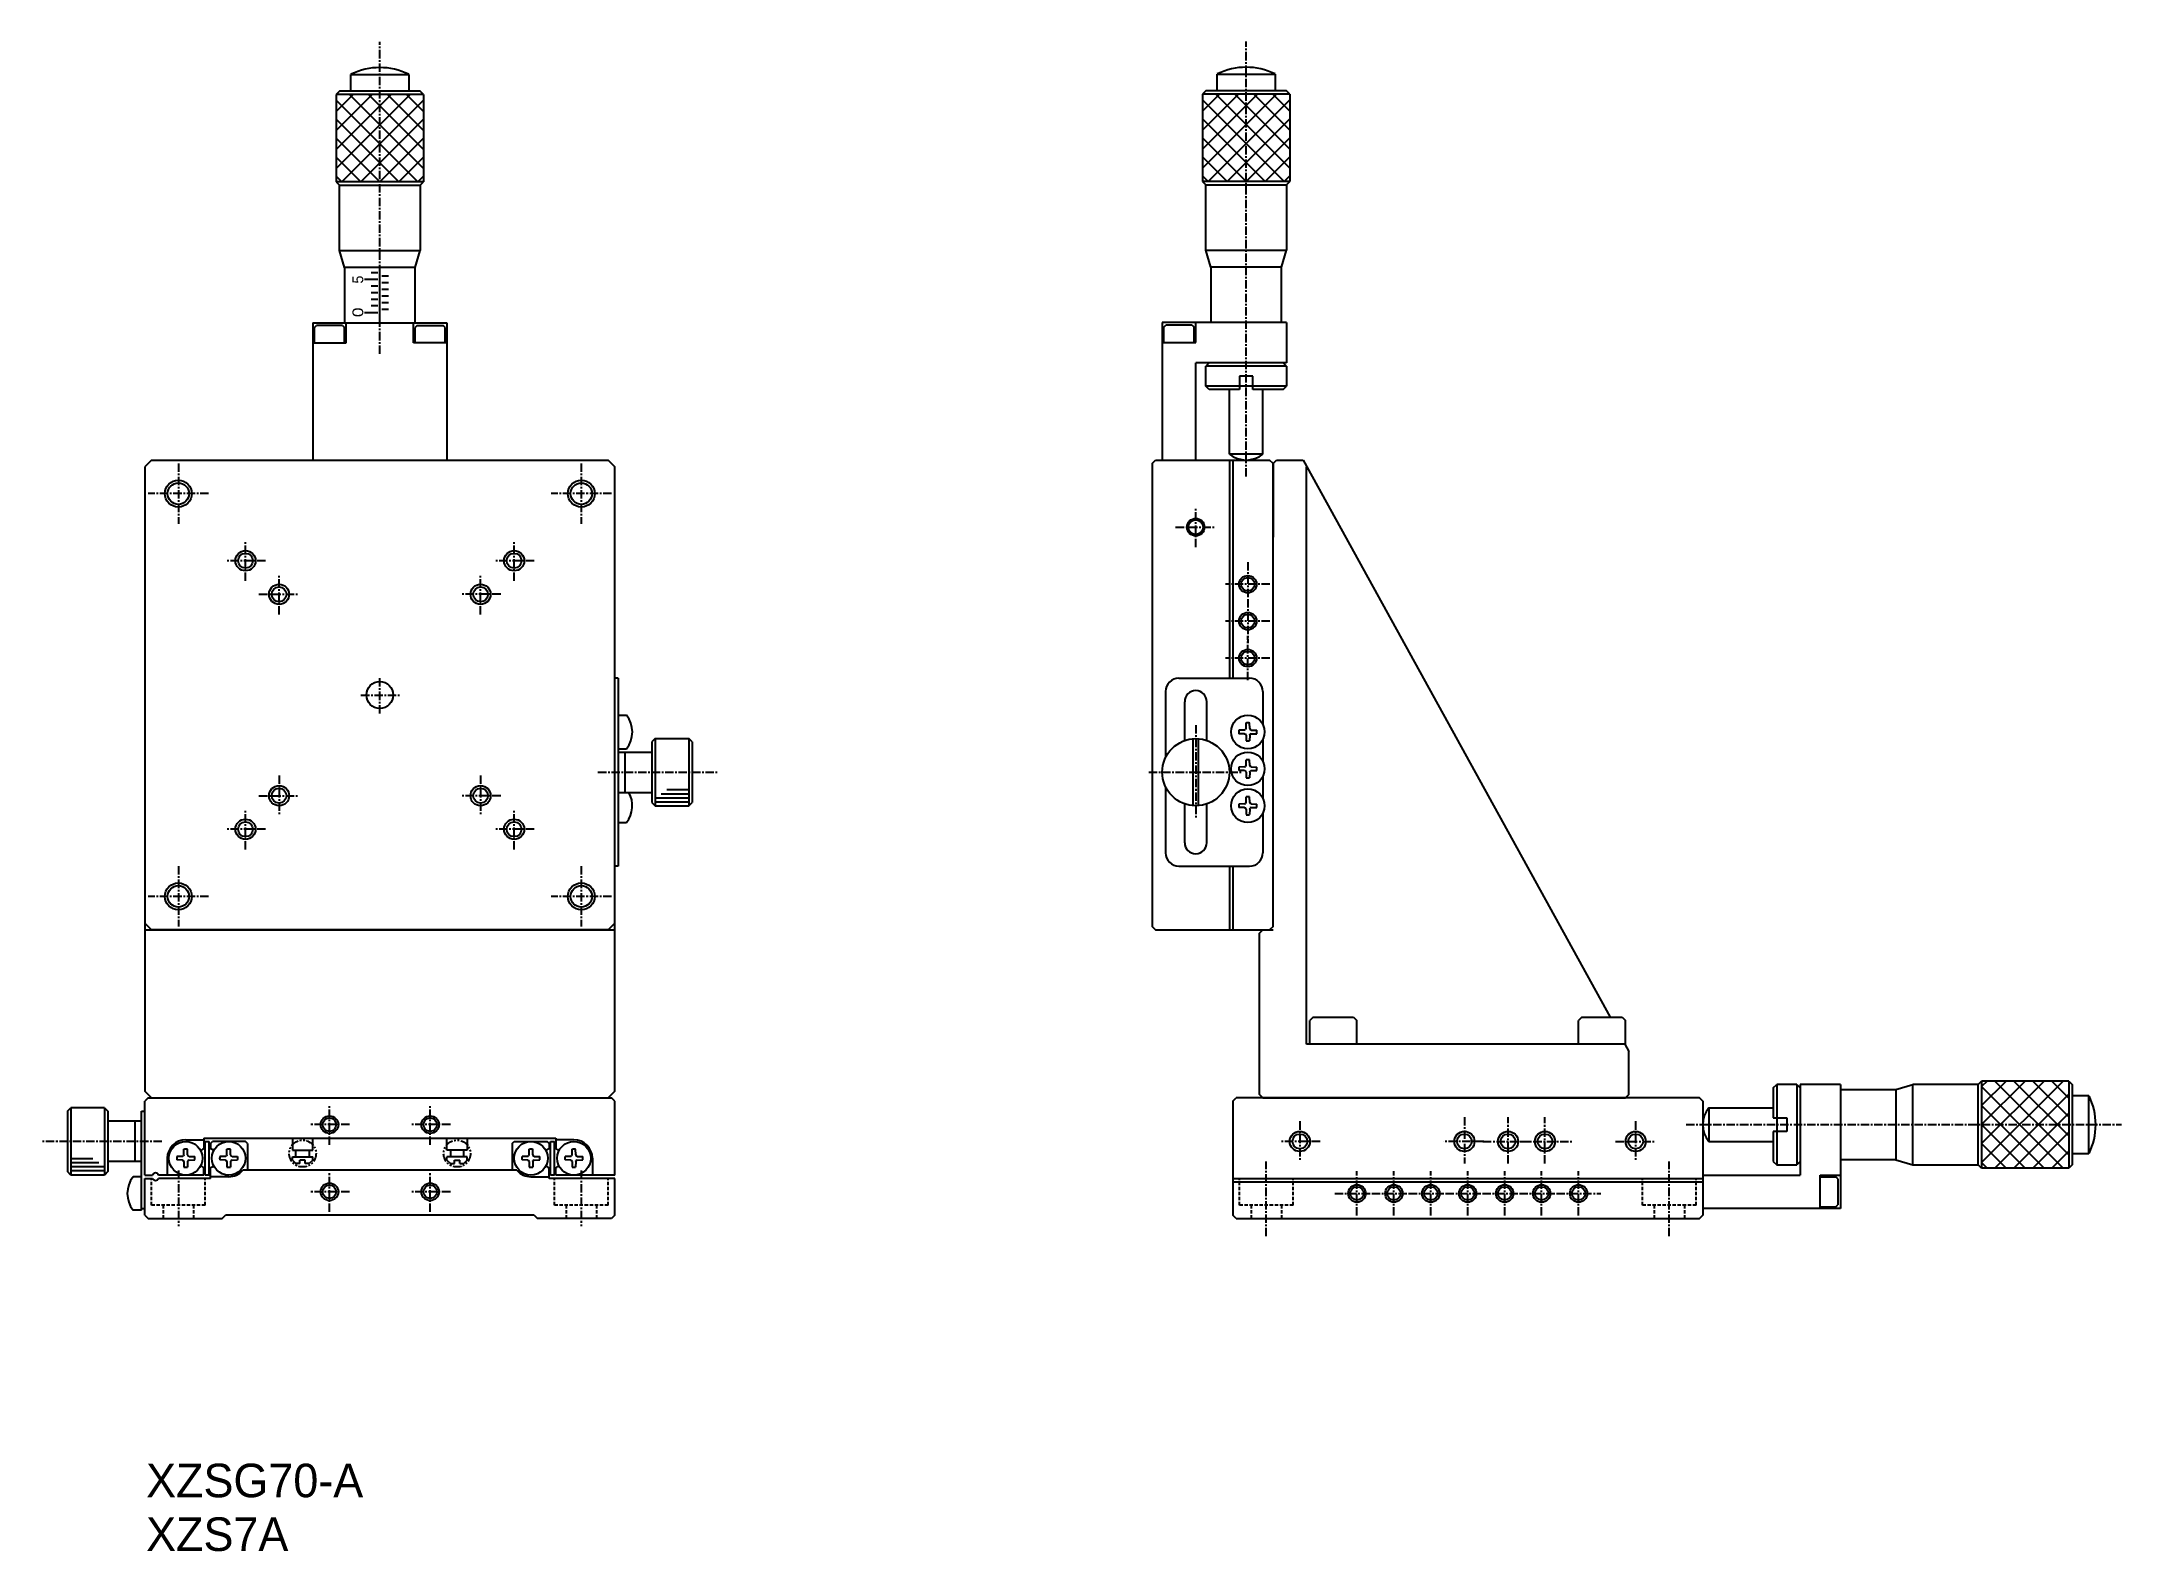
# Model space of a CAD drawing. Extents: x 50 to 360, y 172 to 397.
import ezdxf

# ---------------------------------------------------------------- set-up
doc = ezdxf.new("R2010")
doc.units = 0
for name, pattern in [('CENTER', [2, 1.25, -0.25, 0.25, -0.25]), ('DASHED', [0.75, 0.5, -0.25]), ('PHANTOM', [2.5, 1.25, -0.25, 0.25, -0.25, 0.25, -0.25])]:
    doc.linetypes.add(name, pattern=pattern)
doc.layers.get('0').update_dxf_attribs({"linetype": 'CONTINUOUS'})
doc.layers.add('CENTER', color=1, linetype='CENTER')

msp = doc.modelspace()

# ---------------------------------------------------------------- linework, layer by layer
at = {"color": 7, "linetype": 'CONTINUOUS'}
for p, q in [((96.45, 389.76), (96.45, 392.26)), ((105.05, 392.26), (105.05, 389.76)), ((225.45, 389.81), (225.45, 392.31)), ((234.05, 392.31), (234.05, 389.81)), ((94.75, 389.76), (94.25, 389.26)), ((94.25, 389.26), (94.25, 376.26)), ((106.75, 389.76), (94.75, 389.76)), ((107.25, 389.26), (106.75, 389.76)), ((107.25, 389.26), (107.25, 376.26)), ((223.75, 389.81), (223.25, 389.31)), ((223.25, 389.31), (223.25, 376.31)), ((235.75, 389.81), (223.75, 389.81)), ((236.25, 389.31), (235.75, 389.81)), ((236.25, 389.31), (236.25, 376.31)), ((94.25, 376.26), (94.75, 375.76)), ((94.75, 366.01), (94.75, 375.76)), ((94.75, 375.76), (106.75, 375.76)), ((106.75, 375.76), (107.25, 376.26)), ((106.79, 366.01), (106.79, 375.76)), ((223.25, 376.31), (223.75, 375.81)), ((223.75, 366.06), (223.75, 375.81)), ((223.75, 375.81), (235.75, 375.81)), ((235.75, 375.81), (236.25, 376.31)), ((235.79, 366.06), (235.79, 375.81)), ((94.75, 366.01), (106.75, 366.01)), ((95.5, 363.51), (94.75, 366.01)), ((106, 363.51), (106.75, 366.01)), ((223.75, 366.06), (235.75, 366.06)), ((224.5, 363.56), (223.75, 366.06)), ((235, 363.56), (235.75, 366.06)), ((106, 363.51), (95.5, 363.51)), ((95.5, 363.51), (95.5, 355.26)), ((106, 355.26), (106, 363.51)), ((235, 363.56), (224.5, 363.56)), ((224.5, 363.56), (224.5, 355.31)), ((235, 355.31), (235, 363.56)), ((90.75, 355.26), (110.75, 355.26)), ((90.75, 355.26), (90.75, 334.76)), ((91, 354.56), (91.3, 354.86)), ((91, 352.26), (91, 354.56)), ((95.2, 354.86), (91.3, 354.86)), ((95.2, 354.86), (95.5, 354.56)), ((95.5, 352.26), (95.5, 354.56)), ((95.75, 352.26), (95.75, 355.26)), ((105.75, 352.26), (105.75, 355.26)), ((106.3, 354.86), (106, 354.56)), ((106, 352.26), (106, 354.56)), ((106.3, 354.86), (110.2, 354.86)), ((110.5, 354.56), (110.2, 354.86)), ((110.5, 352.26), (110.5, 354.56)), ((110.75, 355.26), (110.75, 334.76)), ((235.75, 355.31), (217.25, 355.31)), ((217.25, 355.31), (217.25, 334.81)), ((217.5, 354.61), (217.8, 354.91)), ((217.5, 352.31), (217.5, 354.61)), ((221.7, 354.91), (217.8, 354.91)), ((221.7, 354.91), (222, 354.61)), ((222, 352.31), (222, 354.61)), ((222.25, 352.31), (222.25, 355.31)), ((235.75, 355.31), (235.75, 349.31)), ((90.75, 352.26), (95.75, 352.26)), ((110.75, 352.26), (105.75, 352.26)), ((217.25, 352.31), (222.25, 352.31)), ((235.75, 349.31), (222.25, 349.31)), ((222.25, 334.81), (222.25, 349.31)), ((224.25, 349.31), (223.75, 348.81)), ((223.75, 345.81), (223.75, 348.81)), ((230.75, 347.31), (228.75, 347.31)), ((228.75, 347.31), (228.75, 345.31)), ((230.75, 345.31), (230.75, 347.31)), ((235.75, 348.81), (235.25, 349.31)), ((235.75, 348.81), (235.75, 345.81)), ((224.25, 345.31), (223.75, 345.81)), ((228.75, 345.31), (224.25, 345.31)), ((227.25, 335.69), (227.25, 345.31)), ((230.75, 345.81), (228.75, 345.81)), ((235.25, 345.31), (230.75, 345.31)), ((232.25, 335.69), (232.25, 345.31)), ((235.25, 345.31), (235.75, 345.81)), ((66.75, 334.81), (65.75, 333.81)), ((66.75, 334.81), (65.75, 333.81)), ((66.75, 334.81), (134.75, 334.81)), ((66.75, 334.81), (134.75, 334.81)), ((135.75, 333.81), (134.75, 334.81)), ((134.75, 334.81), (135.75, 333.81)), ((215.75, 334.31), (216.25, 334.81)), ((216.25, 334.81), (233.25, 334.81)), ((227.25, 334.81), (227.25, 302.31)), ((227.75, 334.81), (227.75, 302.31)), ((233.75, 334.31), (233.25, 334.81)), ((233.75, 334.31), (233.25, 334.81)), ((233.75, 334.31), (234.25, 334.81)), ((234.25, 334.81), (238.25, 334.81)), ((238.25, 334.81), (283.95, 251.81)), ((65.75, 333.81), (65.75, 240.81)), ((65.75, 333.81), (65.75, 265.81)), ((135.75, 240.81), (135.75, 333.81)), ((215.75, 334.31), (215.75, 265.31)), ((233.75, 334.31), (233.75, 323.31)), ((233.75, 265.31), (233.75, 334.31)), ((238.75, 247.81), (238.75, 333.73)), ((136.25, 302.31), (135.75, 302.31)), ((136.25, 302.31), (136.25, 274.31)), ((219.75, 302.31), (230.25, 302.31)), ((217.75, 300.31), (217.75, 290.49)), ((220.6, 293.1), (220.6, 298.81)), ((223.9, 292.96), (223.9, 298.81)), ((232.25, 300.31), (232.25, 295.4)), ((136.25, 296.81), (137.48, 296.81)), ((229.52, 294.59), (228.68, 294.57)), ((229.52, 294.59), (229.66, 294.65)), ((229.73, 294.81), (229.66, 294.65)), ((229.73, 294.81), (229.74, 295.64)), ((230.28, 294.81), (230.26, 295.64)), ((230.28, 294.81), (230.35, 294.65)), ((230.49, 294.59), (230.35, 294.65)), ((230.49, 294.59), (231.33, 294.57)), ((136.25, 291.81), (137.48, 291.81)), ((136.25, 291.31), (141.25, 291.31)), ((137.25, 291.31), (137.25, 285.31)), ((141.75, 293.31), (141.25, 292.81)), ((141.25, 292.81), (141.25, 283.81)), ((141.75, 293.31), (146.75, 293.31)), ((147.25, 292.81), (146.75, 293.31)), ((147.25, 292.81), (147.25, 283.81)), ((221.85, 283.33), (221.85, 293.3)), ((222.65, 283.33), (222.65, 293.3)), ((229.52, 294.04), (228.68, 294.05)), ((229.52, 294.04), (229.66, 293.98)), ((229.73, 293.81), (229.66, 293.98)), ((229.73, 293.81), (229.74, 292.99)), ((230.28, 293.81), (230.26, 292.99)), ((230.28, 293.81), (230.35, 293.98)), ((230.49, 294.04), (230.35, 293.98)), ((230.49, 294.04), (231.33, 294.05)), ((232.25, 293.22), (232.25, 289.9)), ((229.52, 289.09), (228.68, 289.07)), ((229.52, 288.54), (228.68, 288.55)), ((229.52, 289.09), (229.66, 289.15)), ((229.52, 288.54), (229.66, 288.48)), ((229.73, 289.31), (229.66, 289.15)), ((229.73, 288.31), (229.66, 288.48)), ((229.73, 289.31), (229.74, 290.14)), ((229.73, 288.31), (229.74, 287.49)), ((230.28, 289.31), (230.26, 290.14)), ((230.28, 288.31), (230.26, 287.49)), ((230.28, 289.31), (230.35, 289.15)), ((230.28, 288.31), (230.35, 288.48)), ((230.49, 289.09), (230.35, 289.15)), ((230.49, 288.54), (230.35, 288.48)), ((230.49, 289.09), (231.33, 289.07)), ((230.49, 288.54), (231.33, 288.55)), ((136.25, 285.31), (141.25, 285.31)), ((217.75, 286.13), (217.75, 276.31)), ((232.25, 287.72), (232.25, 284.4)), ((141.25, 283.81), (141.75, 283.31)), ((141.75, 283.31), (146.75, 283.31)), ((146.75, 283.31), (147.25, 283.81)), ((220.6, 277.81), (220.6, 283.53)), ((223.9, 277.81), (223.9, 283.67)), ((229.52, 283.59), (228.68, 283.57)), ((229.52, 283.04), (228.68, 283.05)), ((229.52, 283.59), (229.66, 283.65)), ((229.52, 283.04), (229.66, 282.98)), ((229.73, 283.81), (229.66, 283.65)), ((229.73, 282.81), (229.66, 282.98)), ((229.73, 283.81), (229.74, 284.64)), ((229.73, 282.81), (229.74, 281.99)), ((230.28, 283.81), (230.26, 284.64)), ((230.28, 282.81), (230.26, 281.99)), ((230.28, 283.81), (230.35, 283.65)), ((230.28, 282.81), (230.35, 282.98)), ((230.49, 283.59), (230.35, 283.65)), ((230.49, 283.04), (230.35, 282.98)), ((230.49, 283.59), (231.33, 283.57)), ((230.49, 283.04), (231.33, 283.05)), ((232.25, 282.22), (232.25, 276.31)), ((136.25, 280.81), (137.48, 280.81)), ((136.25, 274.31), (135.75, 274.31)), ((219.75, 274.31), (230.25, 274.31)), ((227.25, 274.31), (227.25, 264.81)), ((227.75, 274.31), (227.75, 264.81)), ((65.75, 265.81), (66.75, 264.81)), ((65.75, 264.81), (135.75, 264.81)), ((134.75, 264.81), (66.75, 264.81)), ((134.75, 264.81), (135.75, 265.81)), ((215.75, 265.31), (216.25, 264.81)), ((216.25, 264.81), (215.75, 265.31)), ((216.25, 264.81), (233.25, 264.81)), ((216.25, 264.81), (233.25, 264.81)), ((231.75, 264.31), (232.25, 264.81)), ((231.75, 240.31), (231.75, 264.31)), ((232.25, 264.81), (233.75, 264.81)), ((233.75, 265.31), (233.25, 264.81)), ((233.75, 265.31), (233.25, 264.81)), ((239.75, 251.81), (239.25, 251.31)), ((239.25, 247.81), (239.25, 251.31)), ((239.75, 251.81), (245.75, 251.81)), ((245.75, 251.81), (246.25, 251.31)), ((246.25, 247.81), (246.25, 251.31)), ((279.75, 251.81), (279.25, 251.31)), ((279.25, 247.81), (279.25, 251.31)), ((279.75, 251.81), (285.75, 251.81)), ((285.75, 251.81), (286.25, 251.31)), ((286.25, 247.81), (286.25, 251.31)), ((286.25, 247.81), (238.75, 247.81)), ((286.15, 247.81), (286.75, 246.73)), ((286.75, 240.31), (286.75, 246.73)), ((308.25, 241.31), (308.75, 241.81)), ((308.75, 241.81), (308.75, 236.81)), ((311.75, 241.81), (308.75, 241.81)), ((311.75, 241.81), (311.75, 229.81)), ((311.75, 241.81), (312.25, 241.31)), ((312.25, 241.81), (312.25, 228.31)), ((318.25, 241.81), (312.25, 241.81)), ((318.25, 241.81), (318.25, 223.31)), ((326.5, 241.06), (329, 241.81)), ((329, 241.85), (338.75, 241.85)), ((329, 229.81), (329, 241.81)), ((338.75, 241.81), (339.25, 242.31)), ((338.75, 229.81), (338.75, 241.81)), ((339.25, 242.31), (339.25, 229.31)), ((352.25, 242.31), (339.25, 242.31)), ((352.25, 242.31), (352.25, 229.31)), ((352.25, 242.31), (352.75, 241.81)), ((352.75, 241.81), (352.75, 229.81)), ((66.75, 239.81), (65.75, 240.81)), ((66.25, 239.81), (65.75, 239.31)), ((65.75, 228.31), (65.75, 239.31)), ((66.25, 239.81), (135.25, 239.81)), ((66.75, 239.81), (134.75, 239.81)), ((135.75, 240.81), (134.75, 239.81)), ((135.75, 239.31), (135.25, 239.81)), ((135.75, 228.31), (135.75, 239.31)), ((227.75, 239.31), (228.25, 239.81)), ((227.75, 239.31), (227.75, 222.31)), ((297.25, 239.81), (228.25, 239.81)), ((232.25, 239.81), (231.75, 240.31)), ((232.25, 239.81), (286.25, 239.81)), ((286.75, 240.31), (286.25, 239.81)), ((297.75, 239.31), (297.25, 239.81)), ((297.25, 239.81), (297.75, 239.31)), ((297.75, 239.31), (297.75, 222.31)), ((308.25, 241.31), (308.25, 236.81)), ((318.25, 241.06), (326.5, 241.06)), ((326.5, 241.06), (326.5, 230.56)), ((355.25, 240.11), (352.75, 240.11)), ((355.25, 231.51), (355.25, 240.11)), ((54.25, 237.81), (54.75, 238.31)), ((54.25, 237.81), (54.25, 228.81)), ((54.75, 238.31), (54.75, 228.31)), ((59.75, 238.31), (54.75, 238.31)), ((59.75, 238.31), (59.75, 228.31)), ((59.75, 238.31), (60.25, 237.81)), ((60.25, 237.81), (60.25, 228.81)), ((65.25, 236.31), (60.25, 236.31)), ((64.25, 236.31), (64.25, 230.31)), ((65.25, 237.81), (65.75, 237.81)), ((65.25, 223.06), (65.25, 237.81)), ((90.75, 235.81), (90.75, 235.81)), ((110.75, 235.81), (110.75, 235.81)), ((298.63, 238.31), (298.63, 233.31)), ((298.63, 238.31), (308.25, 238.31)), ((308.25, 236.81), (310.25, 236.81)), ((308.75, 236.81), (308.75, 234.81)), ((310.25, 236.81), (310.25, 234.81)), ((71.85, 233.56), (74.55, 233.56)), ((74.55, 233.81), (100.75, 233.81)), ((74.55, 233.81), (74.55, 232.23)), ((74.75, 233.31), (75.35, 233.31)), ((74.75, 228.31), (74.75, 233.31)), ((75.35, 228.31), (75.35, 233.31)), ((75.55, 233.01), (75.85, 233.31)), ((75.55, 233.01), (75.55, 232.23)), ((80.75, 233.31), (75.85, 233.31)), ((81.05, 233.01), (80.75, 233.31)), ((81.05, 233.01), (81.05, 229.01)), ((87.75, 233.81), (87.75, 232.01)), ((90.75, 232.01), (90.75, 233.81)), ((100.75, 233.81), (126.95, 233.81)), ((110.75, 232.01), (110.75, 233.81)), ((113.75, 233.81), (113.75, 232.01)), ((120.45, 233.01), (120.75, 233.31)), ((120.45, 233.01), (120.45, 229.01)), ((120.75, 233.31), (125.65, 233.31)), ((125.95, 233.01), (125.65, 233.31)), ((125.95, 233.01), (125.95, 232.23)), ((126.15, 233.31), (126.75, 233.31)), ((126.15, 228.31), (126.15, 233.31)), ((126.75, 228.31), (126.75, 233.31)), ((126.95, 233.81), (126.95, 232.23)), ((129.65, 233.56), (126.95, 233.56)), ((298.63, 233.31), (308.25, 233.31)), ((308.25, 234.81), (308.25, 230.31)), ((310.25, 234.81), (308.25, 234.81)), ((308.75, 234.81), (308.75, 229.81)), ((65.25, 230.31), (60.25, 230.31)), ((69.1, 230.81), (69.1, 228.31)), ((71.37, 231.09), (70.53, 231.07)), ((71.37, 230.54), (70.53, 230.55)), ((71.37, 231.09), (71.51, 231.15)), ((71.37, 230.54), (71.51, 230.48)), ((71.58, 231.31), (71.51, 231.15)), ((71.58, 230.31), (71.51, 230.48)), ((71.58, 231.31), (71.59, 232.14)), ((71.58, 230.31), (71.59, 229.49)), ((72.13, 231.31), (72.11, 232.14)), ((72.13, 230.31), (72.11, 229.49)), ((72.13, 231.31), (72.2, 231.15)), ((72.13, 230.31), (72.2, 230.48)), ((72.34, 231.09), (72.2, 231.15)), ((72.34, 230.54), (72.2, 230.48)), ((72.34, 231.09), (73.18, 231.07)), ((72.34, 230.54), (73.18, 230.55)), ((74.55, 228.31), (74.55, 229.4)), ((75.55, 227.81), (75.55, 229.4)), ((77.77, 231.09), (76.93, 231.07)), ((77.77, 230.54), (76.93, 230.55)), ((77.77, 231.09), (77.91, 231.15)), ((77.77, 230.54), (77.91, 230.48)), ((77.98, 231.31), (77.91, 231.15)), ((77.98, 230.31), (77.91, 230.48)), ((77.98, 231.31), (77.99, 232.14)), ((77.98, 230.31), (77.99, 229.49)), ((78.53, 231.31), (78.51, 232.14)), ((78.53, 230.31), (78.51, 229.49)), ((78.53, 231.31), (78.6, 231.15)), ((78.53, 230.31), (78.6, 230.48)), ((78.74, 231.09), (78.6, 231.15)), ((78.74, 230.54), (78.6, 230.48)), ((78.74, 231.09), (79.58, 231.07)), ((78.74, 230.54), (79.58, 230.55)), ((87.75, 232.01), (90.75, 232.01)), ((87.75, 230.51), (87.75, 231.01)), ((87.75, 231.01), (90.75, 231.01)), ((87.75, 230.51), (88.25, 230.01)), ((88.25, 231.01), (88.25, 232.01)), ((88.85, 230.01), (88.25, 230.01)), ((89.65, 230.51), (88.85, 230.51)), ((88.85, 230.01), (88.85, 230.51)), ((89.65, 230.01), (89.65, 230.51)), ((90.25, 230.01), (89.65, 230.01)), ((90.25, 232.01), (90.25, 231.01)), ((90.75, 230.51), (90.25, 230.01)), ((90.75, 230.51), (90.75, 231.01)), ((113.75, 232.01), (110.75, 232.01)), ((110.75, 230.51), (110.75, 231.01)), ((113.75, 231.01), (110.75, 231.01)), ((110.75, 230.51), (111.25, 230.01)), ((111.25, 232.01), (111.25, 231.01)), ((111.25, 230.01), (111.85, 230.01)), ((111.85, 230.01), (111.85, 230.51)), ((111.85, 230.51), (112.65, 230.51)), ((112.65, 230.01), (112.65, 230.51)), ((112.65, 230.01), (113.25, 230.01)), ((113.25, 231.01), (113.25, 232.01)), ((113.75, 230.51), (113.25, 230.01)), ((113.75, 230.51), (113.75, 231.01)), ((122.77, 231.09), (121.93, 231.07)), ((122.77, 230.54), (121.93, 230.55)), ((122.77, 231.09), (122.91, 231.15)), ((122.77, 230.54), (122.91, 230.48)), ((122.98, 231.31), (122.91, 231.15)), ((122.98, 230.31), (122.91, 230.48)), ((122.98, 231.31), (122.99, 232.14)), ((122.98, 230.31), (122.99, 229.49)), ((123.53, 231.31), (123.51, 232.14)), ((123.53, 230.31), (123.51, 229.49)), ((123.53, 231.31), (123.6, 231.15)), ((123.53, 230.31), (123.6, 230.48)), ((123.74, 231.09), (123.6, 231.15)), ((123.74, 230.54), (123.6, 230.48)), ((123.74, 231.09), (124.58, 231.07)), ((123.74, 230.54), (124.58, 230.55)), ((125.95, 227.81), (125.95, 229.4)), ((126.95, 228.31), (126.95, 229.4)), ((129.17, 231.09), (128.33, 231.07)), ((129.17, 230.54), (128.33, 230.55)), ((129.17, 231.09), (129.31, 231.15)), ((129.17, 230.54), (129.31, 230.48)), ((129.38, 231.31), (129.31, 231.15)), ((129.38, 230.31), (129.31, 230.48)), ((129.38, 231.31), (129.39, 232.14)), ((129.38, 230.31), (129.39, 229.49)), ((129.93, 231.31), (129.91, 232.14)), ((129.93, 230.31), (129.91, 229.49)), ((129.93, 231.31), (130, 231.15)), ((129.93, 230.31), (130, 230.48)), ((130.14, 231.09), (130, 231.15)), ((130.14, 230.54), (130, 230.48)), ((130.14, 231.09), (130.98, 231.07)), ((130.14, 230.54), (130.98, 230.55)), ((132.4, 230.81), (132.4, 228.31)), ((308.25, 230.31), (308.75, 229.81)), ((308.75, 229.81), (311.75, 229.81)), ((312.25, 230.31), (311.75, 229.81)), ((326.5, 230.56), (318.25, 230.56)), ((326.5, 230.56), (329, 229.81)), ((329, 229.81), (338.75, 229.81)), ((339.25, 229.31), (338.75, 229.81)), ((352.25, 229.31), (339.25, 229.31)), ((352.75, 229.81), (352.25, 229.31)), ((352.75, 231.51), (355.25, 231.51)), ((54.75, 228.31), (54.25, 228.81)), ((59.75, 228.31), (54.75, 228.31)), ((60.25, 228.81), (59.75, 228.31)), ((65.25, 228.06), (64.03, 228.06)), ((65.75, 228.31), (66.9, 228.31)), ((65.75, 227.81), (66.9, 227.81)), ((65.75, 222.31), (65.75, 227.81)), ((74.55, 228.31), (67.81, 228.31)), ((75.55, 227.81), (67.81, 227.81)), ((75.35, 228.31), (74.75, 228.31)), ((78.25, 228.06), (75.55, 228.06)), ((100.75, 229.01), (80.33, 229.01)), ((121.17, 229.01), (100.75, 229.01)), ((123.25, 228.06), (125.95, 228.06)), ((135.75, 227.81), (125.95, 227.81)), ((126.75, 228.31), (126.15, 228.31)), ((135.75, 228.31), (126.95, 228.31)), ((135.75, 222.31), (135.75, 227.81)), ((227.75, 227.81), (297.75, 227.81)), ((227.75, 227.31), (297.75, 227.31)), ((297.75, 228.31), (312.25, 228.31)), ((315.25, 228.31), (318.25, 228.31)), ((315.25, 223.31), (315.25, 228.31)), ((315.25, 228.06), (317.55, 228.06)), ((317.85, 227.76), (317.55, 228.06)), ((317.85, 227.76), (317.85, 223.86)), ((65.25, 223.06), (64.03, 223.06)), ((65.25, 223.31), (65.75, 223.31)), ((318.25, 223.31), (297.75, 223.31)), ((315.25, 223.56), (317.55, 223.56)), ((317.55, 223.56), (317.85, 223.86)), ((65.75, 222.31), (66.25, 221.81)), ((66.25, 221.81), (77.25, 221.81)), ((77.25, 221.81), (77.75, 222.31)), ((123.75, 222.31), (77.75, 222.31)), ((123.75, 222.31), (124.25, 221.81)), ((135.25, 221.81), (124.25, 221.81)), ((135.75, 222.31), (135.25, 221.81)), ((228.25, 221.81), (227.75, 222.31)), ((228.25, 221.81), (227.75, 222.31)), ((228.25, 221.81), (297.25, 221.81)), ((297.25, 221.81), (297.75, 222.31)), ((297.25, 221.81), (297.75, 222.31)), ((297.25, 221.81), (297.75, 222.31)), ((297.75, 222.31), (297.25, 221.81))]:
    msp.add_line(p, q, dxfattribs=at)
at = {"color": 3, "linetype": 'CONTINUOUS'}
for p, q in [((96.45, 392.26), (105.05, 392.26)), ((225.45, 392.31), (234.05, 392.31)), ((107.25, 389.26), (94.25, 389.26)), ((96.78, 389.26), (94.25, 386.73)), ((99.61, 389.26), (94.25, 383.9)), ((102.44, 389.26), (94.25, 381.07)), ((105.27, 389.26), (94.25, 378.25)), ((106.41, 376.26), (94.25, 388.42)), ((107.25, 388.42), (95.1, 376.26)), ((107.25, 378.25), (96.24, 389.26)), ((107.25, 381.07), (99.07, 389.26)), ((107.25, 383.9), (101.9, 389.26)), ((107.25, 386.73), (104.72, 389.26)), ((225.78, 389.31), (223.25, 386.78)), ((228.61, 389.31), (223.25, 383.96)), ((231.44, 389.31), (223.25, 381.13)), ((234.27, 389.31), (223.25, 378.3)), ((236.25, 389.31), (223.25, 389.31)), ((235.41, 376.31), (223.25, 388.47)), ((236.25, 388.47), (224.1, 376.31)), ((236.25, 378.3), (225.24, 389.31)), ((236.25, 381.13), (228.07, 389.31)), ((236.25, 383.96), (230.9, 389.31)), ((236.25, 386.78), (233.72, 389.31)), ((103.58, 376.26), (94.25, 385.59)), ((107.25, 385.59), (97.93, 376.26)), ((232.58, 376.31), (223.25, 385.64)), ((236.25, 385.64), (226.93, 376.31)), ((100.75, 376.26), (94.25, 382.76)), ((107.25, 382.76), (100.75, 376.26)), ((229.75, 376.31), (223.25, 382.81)), ((236.25, 382.81), (229.75, 376.31)), ((97.93, 376.26), (94.25, 379.93)), ((107.25, 379.93), (103.58, 376.26)), ((226.93, 376.31), (223.25, 379.98)), ((236.25, 379.98), (232.58, 376.31)), ((95.1, 376.26), (94.25, 377.1)), ((107.25, 376.26), (94.25, 376.26)), ((107.25, 377.1), (106.41, 376.26)), ((224.1, 376.31), (223.25, 377.16)), ((236.25, 376.31), (223.25, 376.31)), ((236.25, 377.16), (235.41, 376.31)), ((99.45, 362.76), (100.45, 362.76)), ((100.75, 355.26), (100.75, 363.26)), ((98.45, 361.76), (100.45, 361.76)), ((99.45, 360.76), (100.45, 360.76)), ((99.45, 359.76), (100.45, 359.76)), ((101.05, 362.26), (102.05, 362.26)), ((101.05, 361.26), (102.05, 361.26)), ((101.05, 360.26), (102.05, 360.26)), ((101.05, 359.26), (102.05, 359.26)), ((100.45, 356.76), (98.45, 356.76)), ((99.45, 358.76), (100.45, 358.76)), ((100.45, 357.76), (99.45, 357.76)), ((101.05, 358.26), (102.05, 358.26)), ((101.05, 357.26), (102.05, 357.26)), ((235.75, 348.81), (223.75, 348.81)), ((228.75, 345.81), (223.75, 345.81)), ((235.75, 345.81), (230.75, 345.81)), ((232.25, 335.69), (227.25, 335.69)), ((141.75, 293.31), (141.75, 283.31)), ((146.75, 293.31), (146.75, 283.31)), ((142.62, 285.11), (146.75, 285.11)), ((143.49, 285.71), (146.75, 285.71)), ((141.75, 284.51), (146.75, 284.51)), ((141.75, 283.91), (146.75, 283.91)), ((340.1, 242.31), (339.25, 241.47)), ((342.93, 242.31), (339.25, 238.64)), ((345.75, 242.31), (339.25, 235.81)), ((348.58, 242.31), (339.25, 232.98)), ((351.41, 242.31), (339.25, 230.16)), ((341.24, 242.31), (352.25, 231.3)), ((344.07, 242.31), (352.25, 234.13)), ((346.9, 242.31), (352.25, 236.96)), ((349.72, 242.31), (352.25, 239.78)), ((339.25, 241.47), (351.41, 229.31)), ((339.25, 238.64), (348.58, 229.31)), ((352.25, 240.33), (341.24, 229.31)), ((339.25, 235.81), (345.75, 229.31)), ((352.25, 237.5), (344.07, 229.31)), ((339.25, 232.98), (342.93, 229.31)), ((352.25, 234.67), (346.9, 229.31)), ((58.02, 230.71), (54.75, 230.71)), ((58.89, 230.11), (54.75, 230.11)), ((59.75, 229.51), (54.75, 229.51)), ((339.25, 230.16), (340.1, 229.31)), ((352.25, 231.84), (349.72, 229.31)), ((59.75, 228.91), (54.75, 228.91))]:
    msp.add_line(p, q, dxfattribs=at)
at = {"color": 3, "linetype": 'DASHED'}
for p, q in [((66.75, 223.81), (66.75, 227.81)), ((74.75, 223.81), (74.75, 227.81)), ((126.75, 223.81), (126.75, 227.81)), ((134.75, 223.81), (134.75, 227.81)), ((228.75, 223.81), (228.75, 227.81)), ((236.75, 223.81), (236.75, 227.81)), ((288.75, 223.81), (288.75, 227.81)), ((296.75, 223.81), (296.75, 227.81)), ((74.75, 223.81), (66.75, 223.81)), ((68.5, 223.81), (68.5, 221.81)), ((73, 223.81), (73, 221.81)), ((134.75, 223.81), (126.75, 223.81)), ((128.5, 223.81), (128.5, 221.81)), ((133, 223.81), (133, 221.81)), ((236.75, 223.81), (228.75, 223.81)), ((230.5, 223.81), (230.5, 221.81)), ((235, 223.81), (235, 221.81)), ((296.75, 223.81), (288.75, 223.81)), ((290.5, 223.81), (290.5, 221.81)), ((295, 223.81), (295, 221.81))]:
    msp.add_line(p, q, dxfattribs=at)
at = {"color": 3, "linetype": 'CONTINUOUS'}
for centre, radius in [((70.75, 329.81), 2), ((130.75, 329.81), 2), ((222.25, 324.81), 1.3), ((80.75, 319.81), 1.5), ((120.75, 319.81), 1.5), ((85.75, 314.81), 1.5), ((115.75, 314.81), 1.5), ((230, 316.31), 1.3), ((230, 316.31), 1), ((230, 310.81), 1.3), ((230, 310.81), 1), ((230, 305.31), 1.3), ((230, 305.31), 1), ((85.75, 284.81), 1.5), ((115.75, 284.81), 1.5), ((80.75, 279.81), 1.5), ((120.75, 279.81), 1.5), ((70.75, 269.81), 2), ((130.75, 269.81), 2), ((93.25, 235.81), 1.3), ((108.25, 235.81), 1.3), ((237.75, 233.31), 1.5), ((262.25, 233.31), 1.5), ((268.75, 233.31), 1.5), ((274.25, 233.31), 1.5), ((287.75, 233.31), 1.5), ((93.25, 225.81), 1.3), ((108.25, 225.81), 1.3), ((246.25, 225.56), 1.3), ((251.75, 225.56), 1.3), ((257.25, 225.56), 1.3), ((262.75, 225.56), 1.3), ((268.25, 225.56), 1.3), ((273.75, 225.56), 1.3), ((279.25, 225.56), 1.3)]:
    msp.add_circle(centre, radius, dxfattribs=at)
at = {"color": 7, "linetype": 'CONTINUOUS'}
for centre, radius in [((70.75, 329.81), 1.6), ((130.75, 329.81), 1.6), ((222.25, 324.81), 1.1), ((80.75, 319.81), 1.1), ((120.75, 319.81), 1.1), ((85.75, 314.81), 1.1), ((115.75, 314.81), 1.1), ((100.75, 299.81), 2), ((230, 294.31), 2.5), ((222.25, 288.31), 5), ((230, 288.81), 2.5), ((85.75, 284.81), 1.1), ((115.75, 284.81), 1.1), ((230, 283.31), 2.5), ((80.75, 279.81), 1.1), ((120.75, 279.81), 1.1), ((70.75, 269.81), 1.6), ((130.75, 269.81), 1.6), ((93.25, 235.81), 1), ((108.25, 235.81), 1), ((71.85, 230.81), 2.5), ((78.25, 230.81), 2.5), ((123.25, 230.81), 2.5), ((129.65, 230.81), 2.5), ((237.75, 233.31), 1.1), ((262.25, 233.31), 1.1), ((268.75, 233.31), 1.1), ((274.25, 233.31), 1.1), ((287.75, 233.31), 1.1), ((93.25, 225.81), 1), ((108.25, 225.81), 1), ((246.25, 225.56), 1), ((251.75, 225.56), 1), ((257.25, 225.56), 1), ((262.75, 225.56), 1), ((268.25, 225.56), 1), ((273.75, 225.56), 1), ((279.25, 225.56), 1)]:
    msp.add_circle(centre, radius, dxfattribs=at)
at = {"color": 3, "linetype": 'PHANTOM'}
for centre in [(89.25, 231.51), (112.25, 231.51)]:
    msp.add_circle(centre, 2, dxfattribs=at)
at = {"color": 7, "linetype": 'CONTINUOUS'}
for centre, radius, start, end in [((100.75, 383.52), 9.75, 63.8162, 116.1838), ((229.75, 383.57), 9.75, 63.8162, 116.1838), ((229.75, 338.81), 4, 231.3178, 308.6822), ((219.75, 300.31), 2, 90, 180), ((222.25, 298.81), 1.65, 0, 180), ((230.25, 300.31), 2, 0, 90), ((134.35, 294.31), 4, 321.3178, 38.6822), ((230, 294.31), 1.35, 168.8959, 191.1041), ((230, 294.31), 1.35, 78.8959, 101.1041), ((230, 294.31), 1.35, 348.8959, 11.1041), ((230, 294.31), 1.35, 258.8959, 281.1041), ((230, 288.81), 1.35, 168.8959, 191.1041), ((230, 288.81), 1.35, 78.8959, 101.1041), ((230, 288.81), 1.35, 348.8959, 11.1041), ((134.35, 283.31), 4, 321.3178, 30), ((230, 288.81), 1.35, 258.8959, 281.1041), ((230, 283.31), 1.35, 168.8959, 191.1041), ((230, 283.31), 1.35, 78.8959, 101.1041), ((230, 283.31), 1.35, 258.8959, 281.1041), ((230, 283.31), 1.35, 348.8959, 11.1041), ((219.75, 276.31), 2, 180, 270), ((222.25, 277.81), 1.65, 180, 0), ((230.25, 276.31), 2, 270, 0), ((346.51, 235.81), 9.75, 333.8162, 26.1838), ((301.75, 235.81), 4, 141.3178, 218.6822), ((71.85, 230.81), 2.75, 90, 180), ((75.05, 230.81), 1.5, 101.537, 130.5416), ((75.05, 230.81), 1.5, 49.4584, 78.4631), ((126.45, 230.81), 1.5, 101.537, 130.5416), ((126.45, 230.81), 1.5, 49.4584, 78.4631), ((129.65, 230.81), 2.75, 0, 90), ((71.85, 230.81), 1.35, 168.8959, 191.1041), ((71.85, 230.81), 1.35, 78.8959, 101.1041), ((71.85, 230.81), 1.35, 258.8959, 281.1041), ((71.85, 230.81), 1.35, 348.8959, 11.1041), ((75.05, 230.81), 1.5, 229.4584, 258.463), ((75.05, 230.81), 1.5, 281.537, 310.5416), ((78.25, 230.81), 1.35, 168.8959, 191.1041), ((78.25, 230.81), 1.35, 78.8959, 101.1041), ((78.25, 230.81), 1.35, 258.8959, 281.1041), ((78.25, 230.81), 1.35, 348.8959, 11.1041), ((123.25, 230.81), 1.35, 168.8959, 191.1041), ((123.25, 230.81), 1.35, 78.8959, 101.1041), ((123.25, 230.81), 1.35, 258.8959, 281.1041), ((123.25, 230.81), 1.35, 348.8959, 11.1041), ((126.45, 230.81), 1.5, 229.4584, 258.463), ((126.45, 230.81), 1.5, 281.537, 310.5416), ((129.65, 230.81), 1.35, 168.8959, 191.1041), ((129.65, 230.81), 1.35, 78.8959, 101.1041), ((129.65, 230.81), 1.35, 258.8959, 281.1041), ((129.65, 230.81), 1.35, 348.8959, 11.1041), ((67.15, 225.56), 4, 141.3178, 218.6822), ((67.35, 228.11), 0.5, 23.5782, 156.4218), ((67.35, 228.01), 0.5, 203.5782, 336.4218), ((78.25, 230.81), 2.75, 270, 319.1149), ((123.25, 230.81), 2.75, 220.8851, 270)]:
    msp.add_arc(centre, radius, start, end, dxfattribs=at)
at = {"layer": 'CENTER', "color": 1, "linetype": 'CENTER'}
for p, q in [((100.75, 350.64), (100.75, 397.09)), ((229.75, 332.34), (229.75, 397.14)), ((70.75, 334.31), (70.75, 325.31)), ((130.75, 334.31), (130.75, 325.31)), ((75.25, 329.81), (66.25, 329.81)), ((135.25, 329.81), (126.25, 329.81)), ((222.25, 321.81), (222.25, 327.81)), ((80.75, 316.81), (80.75, 322.81)), ((120.75, 316.81), (120.75, 322.81)), ((219.25, 324.81), (225.25, 324.81)), ((83.75, 319.81), (77.75, 319.81)), ((123.75, 319.81), (117.75, 319.81)), ((230, 319.61), (230, 313.01)), ((85.75, 311.81), (85.75, 317.81)), ((115.75, 311.81), (115.75, 317.81)), ((233.3, 316.31), (226.7, 316.31)), ((82.75, 314.81), (88.75, 314.81)), ((118.75, 314.81), (112.75, 314.81)), ((230, 314.11), (230, 307.51)), ((233.3, 310.81), (226.7, 310.81)), ((230, 302.01), (230, 308.61)), ((233.3, 305.31), (226.7, 305.31)), ((100.75, 297.06), (100.75, 302.46)), ((97.94, 299.81), (103.89, 299.81)), ((222.25, 295.31), (222.25, 281.31)), ((133.23, 288.31), (151.12, 288.31)), ((215.25, 288.31), (229.25, 288.31)), ((85.75, 287.81), (85.75, 281.81)), ((115.75, 287.81), (115.75, 281.81)), ((80.75, 276.81), (80.75, 282.81)), ((82.75, 284.81), (88.75, 284.81)), ((118.75, 284.81), (112.75, 284.81)), ((120.75, 276.81), (120.75, 282.81)), ((83.75, 279.81), (77.75, 279.81)), ((123.75, 279.81), (117.75, 279.81)), ((70.75, 274.31), (70.75, 265.31)), ((130.75, 274.31), (130.75, 265.31)), ((75.25, 269.81), (66.25, 269.81)), ((135.25, 269.81), (126.25, 269.81)), ((93.25, 232.81), (93.25, 238.81)), ((108.25, 232.81), (108.25, 238.81)), ((96.25, 235.81), (90.25, 235.81)), ((96.25, 235.81), (90.25, 235.81)), ((111.25, 235.81), (105.25, 235.81)), ((111.25, 235.81), (105.25, 235.81)), ((237.75, 236.31), (237.75, 230.31)), ((262.25, 236.93), (262.25, 230.01)), ((268.75, 230.01), (268.75, 236.93)), ((274.25, 230.01), (274.25, 236.93)), ((287.75, 236.31), (287.75, 230.31)), ((295.28, 235.81), (360.08, 235.81)), ((68.28, 233.31), (50.39, 233.31)), ((240.75, 233.31), (234.75, 233.31)), ((265.15, 233.31), (259.13, 233.31)), ((265.01, 233.31), (272.75, 233.31)), ((270.51, 233.31), (278.25, 233.31)), ((284.75, 233.31), (290.75, 233.31)), ((232.75, 219.18), (232.75, 230.31)), ((292.75, 219.18), (292.75, 230.31)), ((70.75, 228.96), (70.75, 220.67)), ((93.25, 222.81), (93.25, 228.81)), ((108.25, 222.81), (108.25, 228.81)), ((130.75, 228.96), (130.75, 220.67)), ((246.25, 222.26), (246.25, 228.86)), ((251.75, 222.26), (251.75, 228.86)), ((257.25, 222.26), (257.25, 228.86)), ((262.75, 222.26), (262.75, 228.86)), ((268.25, 222.26), (268.25, 228.86)), ((273.75, 222.26), (273.75, 228.86)), ((279.25, 222.26), (279.25, 228.86)), ((96.25, 225.81), (90.25, 225.81)), ((96.25, 225.81), (90.25, 225.81)), ((111.25, 225.81), (105.25, 225.81)), ((111.25, 225.81), (105.25, 225.81)), ((242.95, 225.56), (249.55, 225.56)), ((248.45, 225.56), (255.05, 225.56)), ((253.95, 225.56), (260.55, 225.56)), ((259.45, 225.56), (266.05, 225.56)), ((264.95, 225.56), (271.55, 225.56)), ((270.45, 225.56), (277.05, 225.56)), ((275.95, 225.56), (282.55, 225.56))]:
    msp.add_line(p, q, dxfattribs=at)

# ---------------------------------------------------------------- texts
at = {"color": 3, "linetype": 'CONTINUOUS'}
msp.add_text('5', height=1.6, rotation=90, dxfattribs=at).set_placement((98.28, 361.1))
at = {"color": 3, "linetype": 'CONTINUOUS', "width": 1.2}
msp.add_text('0', height=1.6, rotation=90, dxfattribs=at).set_placement((98.28, 356.1))
at = {"color": 7, "linetype": 'CONTINUOUS'}
for s, p in [('XZSG70-A', (65.95, 180.31)), ('XZS7A', (65.95, 172.31))]:
    msp.add_text(s, height=5, dxfattribs=at).set_placement(p)

doc.saveas('drawing.dxf')
